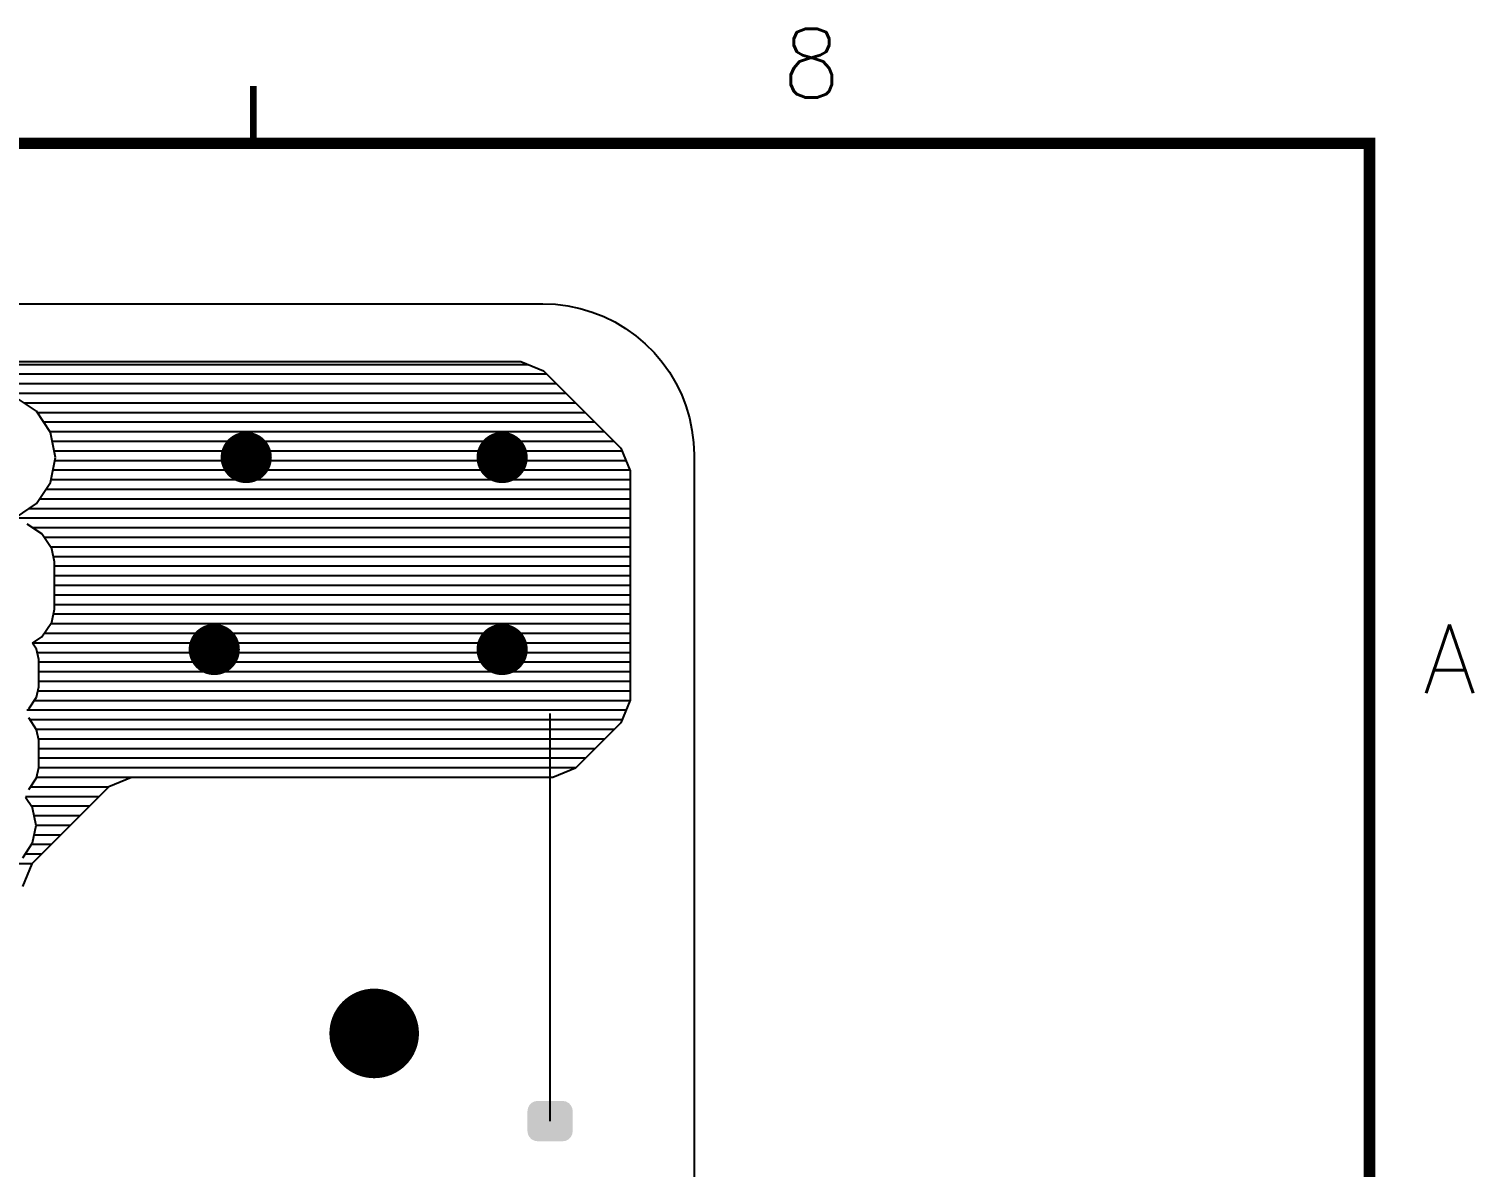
# Model space of a CAD drawing. Extents: x 295 to 953, y 10 to 290.
# Drawn here: x 823.4 to 886.5, y 240.3 to 290 of the extents above; entities that cross this region are included whole.
import ezdxf
from ezdxf.enums import TextEntityAlignment as Align

# ---------------------------------------------------------------- set-up
doc = ezdxf.new("R2010")
doc.units = 0
doc.header["$LTSCALE"] = 5
doc.header["$MEASUREMENT"] = 0
doc.layers.get('0').update_dxf_attribs({"linetype": 'CONTINUOUS', "lineweight": 25})
for name, color, linetype in [('DV-DPO-A6_BOT', 7, 'CONTINUOUS'), ('문자', 4, 'CONTINUOUS'), ('테두리', 3, 'CONTINUOUS')]:
    doc.layers.add(name, color=color, linetype=linetype)
doc.styles.get("Standard").update_dxf_attribs({"font": 'simplex.shx'})

# ---------------------------------------------------------------- blocks, each defined once
blk = doc.blocks.new('C')
at = {"layer": '테두리'}
blk.add_line((405, 285), (405, 15), dxfattribs=at)
for points, const_width in [([(356.25, 287.5), (356.25, 285)], 0.3), ([(15, 285), (15, 15), (405, 15), (405, 285), (15, 285)], 0.5)]:
    blk.add_lwpolyline(points, dxfattribs=dict(at, const_width=const_width))
at = {"layer": '문자'}
for s, p in [('8', (380.625, 288.5)), ('A', (408.5, 262.5))]:
    blk.add_text(s, height=3, dxfattribs=at).set_placement(p, align=Align.MIDDLE)

msp = doc.modelspace()

# ---------------------------------------------------------------- linework, layer by layer
for points, const_width in [([(833.478, 271.286, -1), (832.36, 271.286, -1)], 1.118), ([(844.654, 271.286, -1), (843.536, 271.286, -1)], 1.118), ([(832.081, 262.904, -1), (830.963, 262.904, -1)], 1.118), ([(844.654, 262.904, -1), (843.536, 262.904, -1)], 1.118), ([(839.485, 246.14, -1), (837.529, 246.14, -1)], 1.956)]:
    msp.add_lwpolyline(points, format="xyb", close=True, dxfattribs=dict(const_width=const_width))
for points in [[(847.177, 242.753), (847.159, 242.877), (845.204, 242.753), (845.224, 242.877)], [(847.159, 242.877), (847.152, 242.891), (845.224, 242.877), (845.226, 242.891)], [(847.152, 242.891), (847.099, 243.003), (845.226, 242.891), (845.285, 243.003)], [(847.099, 243.003), (847.087, 243.015), (845.285, 243.003), (845.291, 243.015)], [(847.087, 243.015), (847.002, 243.104), (845.291, 243.015), (845.382, 243.104)], [(847.002, 243.104), (846.986, 243.112), (845.382, 243.104), (845.391, 243.112)], [(846.986, 243.112), (846.878, 243.169), (845.391, 243.112), (845.507, 243.169)], [(846.878, 243.169), (846.852, 243.173), (845.507, 243.169), (845.516, 243.173)], [(846.852, 243.173), (846.741, 243.192), (845.516, 243.173), (845.64, 243.192)], [(847.179, 241.87), (847.179, 242.753), (845.201, 241.87), (845.201, 242.753)], [(847.157, 241.747), (847.177, 241.87), (845.222, 241.747), (845.204, 241.87)], [(847.154, 241.733), (847.157, 241.747), (845.229, 241.733), (845.222, 241.747)], [(847.096, 241.621), (847.154, 241.733), (845.282, 241.621), (845.229, 241.733)], [(847.09, 241.609), (847.096, 241.621), (845.294, 241.609), (845.282, 241.621)], [(846.999, 241.52), (847.09, 241.609), (845.379, 241.52), (845.294, 241.609)], [(846.99, 241.511), (846.999, 241.52), (845.395, 241.511), (845.379, 241.52)], [(846.874, 241.455), (846.99, 241.511), (845.502, 241.455), (845.395, 241.511)], [(846.864, 241.45), (846.874, 241.455), (845.529, 241.45), (845.502, 241.455)], [(846.741, 241.432), (846.864, 241.45), (845.64, 241.432), (845.529, 241.45)]]:
    msp.add_solid(points)
at = {"layer": 'DV-DPO-A6_BOT'}
for p, q in [((529.077, 277.997), (845.877, 277.997)), ((845.877, 277.997), (846.425, 277.974)), ((846.425, 277.974), (846.967, 277.907)), ((846.967, 277.907), (847.498, 277.796)), ((847.498, 277.796), (848.023, 277.639)), ((848.023, 277.639), (848.532, 277.444)), ((848.532, 277.444), (849.024, 277.203)), ((849.024, 277.203), (849.487, 276.924)), ((849.487, 276.924), (849.934, 276.605)), ((849.934, 276.605), (850.348, 276.253)), ((850.348, 276.253), (850.733, 275.868)), ((850.733, 275.868), (851.085, 275.449)), ((845.252, 275.337), (760.521, 275.337)), ((760.856, 275.477), (844.916, 275.477)), ((844.916, 275.477), (845.905, 275.069)), ((845.905, 275.069), (849.275, 271.699)), ((851.085, 275.449), (851.404, 275.007)), ((846.47, 274.499), (759.303, 274.499)), ((846.051, 274.918), (759.722, 274.918)), ((851.404, 275.007), (851.683, 274.538)), ((851.683, 274.538), (851.924, 274.046)), ((846.889, 274.08), (822.022, 274.08)), ((823.76, 273.303), (822.838, 273.918)), ((851.924, 274.046), (852.125, 273.538)), ((847.308, 273.661), (823.218, 273.661)), ((824.375, 272.375), (823.76, 273.303)), ((847.727, 273.241), (823.799, 273.241)), ((852.125, 273.538), (852.276, 273.018)), ((848.146, 272.822), (824.079, 272.822)), ((852.276, 273.018), (852.387, 272.481)), ((848.565, 272.403), (824.358, 272.403)), ((824.593, 271.286), (824.375, 272.375)), ((848.984, 271.984), (824.453, 271.984)), ((852.387, 272.481), (852.455, 271.945)), ((852.455, 271.945), (852.477, 271.397)), ((824.375, 270.196), (824.593, 271.286)), ((849.331, 271.565), (824.537, 271.565)), ((849.275, 271.699), (849.683, 270.71)), ((852.477, 271.397), (852.477, 75.599)), ((849.677, 270.727), (824.481, 270.727)), ((849.504, 271.146), (824.565, 271.146)), ((849.683, 270.71), (849.683, 260.691)), ((823.76, 269.274), (824.375, 270.196)), ((849.683, 270.308), (824.397, 270.308)), ((849.683, 269.47), (823.894, 269.47)), ((849.683, 269.889), (824.174, 269.889)), ((822.838, 268.654), (823.76, 269.274)), ((849.683, 269.05), (823.43, 269.05)), ((849.683, 268.631), (822.721, 268.631)), ((823.995, 267.95), (823.347, 268.38)), ((849.683, 268.212), (823.593, 268.212)), ((824.425, 267.301), (823.995, 267.95)), ((849.683, 267.793), (824.095, 267.793)), ((849.683, 267.374), (824.375, 267.374)), ((824.537, 266.731), (824.425, 267.301)), ((849.683, 266.955), (824.492, 266.955)), ((824.537, 264.669), (824.537, 266.731)), ((849.683, 266.536), (824.537, 266.536)), ((849.683, 266.117), (824.537, 266.117)), ((849.683, 265.698), (824.537, 265.698)), ((849.683, 265.279), (824.537, 265.279)), ((824.425, 264.099), (824.537, 264.669)), ((849.683, 264.44), (824.492, 264.44)), ((849.683, 264.859), (824.537, 264.859)), ((823.995, 263.451), (824.425, 264.099)), ((849.683, 264.021), (824.375, 264.021)), ((823.587, 263.177), (823.995, 263.451)), ((823.76, 262.92), (823.587, 263.177)), ((849.683, 263.183), (823.598, 263.183)), ((849.683, 263.602), (824.095, 263.602)), ((823.855, 262.462), (823.76, 262.92)), ((849.683, 262.764), (823.794, 262.764)), ((823.855, 261.277), (823.855, 262.462)), ((849.683, 262.345), (823.855, 262.345)), ((849.683, 261.926), (823.855, 261.926)), ((823.76, 260.825), (823.855, 261.277)), ((849.683, 261.507), (823.855, 261.507)), ((823.419, 260.311), (823.76, 260.825)), ((849.677, 260.668), (823.66, 260.668)), ((849.683, 261.088), (823.816, 261.088)), ((849.683, 260.691), (849.275, 259.702)), ((849.504, 260.249), (823.335, 260.249)), ((823.76, 259.4), (823.419, 259.914)), ((846.19, 242.312), (846.19, 260.11)), ((849.331, 259.83), (823.475, 259.83)), ((848.984, 259.411), (823.755, 259.411)), ((823.855, 258.947), (823.76, 259.4)), ((849.275, 259.702), (847.302, 257.729)), ((848.565, 258.992), (823.844, 258.992)), ((823.855, 257.757), (823.855, 258.947)), ((848.146, 258.573), (823.855, 258.573)), ((847.727, 258.154), (823.855, 258.154)), ((823.76, 257.304), (823.855, 257.757)), ((847.308, 257.735), (823.85, 257.735)), ((847.302, 257.729), (846.313, 257.316)), ((823.419, 256.79), (823.76, 257.304)), ((826.917, 256.897), (823.492, 256.897)), ((826.923, 256.908), (823.553, 253.538)), ((846.313, 257.316), (823.766, 257.316)), ((827.912, 257.316), (826.923, 256.908)), ((846.313, 257.316), (827.912, 257.316)), ((826.498, 256.477), (823.28, 256.477)), ((823.587, 255.986), (823.28, 256.444)), ((826.079, 256.058), (823.537, 256.058)), ((823.738, 255.22), (823.587, 255.986)), ((825.66, 255.639), (823.654, 255.639)), ((823.587, 254.46), (823.738, 255.22)), ((825.241, 255.22), (823.738, 255.22)), ((823.157, 253.812), (823.587, 254.46)), ((824.403, 254.382), (823.537, 254.382)), ((824.822, 254.801), (823.654, 254.801)), ((823.984, 253.963), (823.257, 253.963)), ((823.565, 253.544), (822.754, 253.544)), ((823.553, 253.538), (823.145, 252.549))]:
    msp.add_line(p, q, dxfattribs=at)

# ---------------------------------------------------------------- block references
msp.add_blockref('C', (476.978, 0))

doc.saveas('drawing.dxf')
